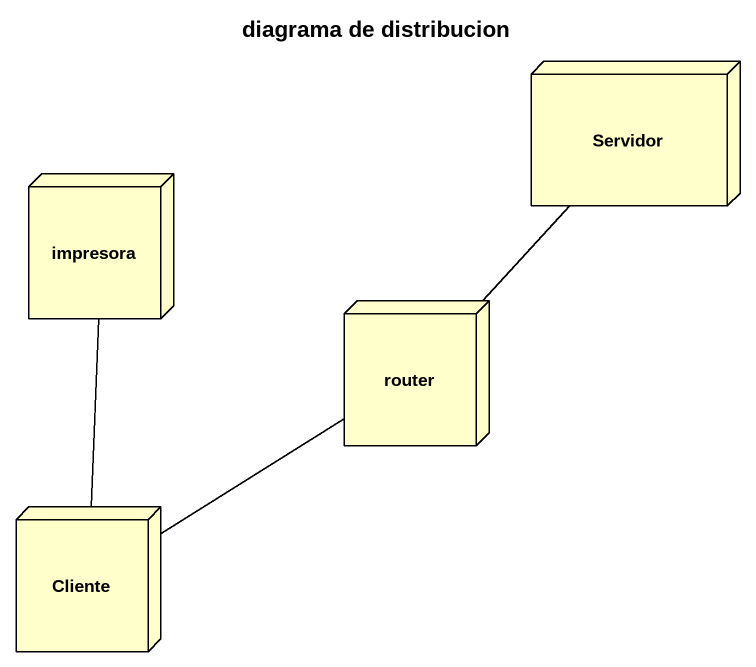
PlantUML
@startuml
title diagrama de distribucion
node Servidor
node impresora
node router
node Cliente
impresora -- Cliente
router -up- Servidor
Cliente -up- router
@enduml
